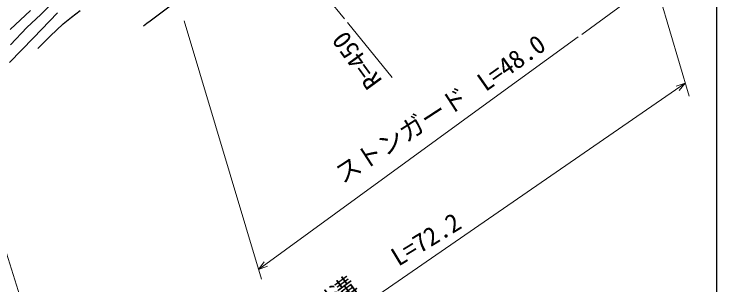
# Model space of a CAD drawing. Units: millimetres, scale not verified. Extents: x 40000 to 680000, y 20000 to 380000.
# Drawn here: x 509592 to 579000, y 259478 to 286189 of the extents above; entities that cross this region are included whole.
import ezdxf
from ezdxf.enums import TextEntityAlignment as Align

# ---------------------------------------------------------------- set-up
doc = ezdxf.new("R2010")
doc.units = ezdxf.units.MM
doc.header["$LTSCALE"] = 1000
for name, color, linetype, lineweight in [('M-BGD', 7, 'Continuous', 25), ('M-STR-HTXT', 7, 'Continuous', 13), ('M-TTL-BAND', 7, 'Continuous', 25)]:
    doc.layers.add(name, color=color, linetype=linetype, lineweight=lineweight)
doc.styles.add('ＭＳ ゴシック', font='')
doc.styles.get('ＭＳ ゴシック').set_extended_font_data('MS Gothic')

msp = doc.modelspace()

# ---------------------------------------------------------------- linework, layer by layer
at = {"layer": 'M-BGD'}
for p, q in [((512233, 286147), (513585, 287493)), ((511224, 286550), (509213, 284660)), ((510847, 284853), (512233, 286147)), ((513883, 286312), (511519, 283832)), ((515259, 285900), (516118, 286542)), ((514443, 285215), (515259, 285900)), ((509251, 283168), (510847, 284853)), ((513162, 284019), (514443, 285215)), ((511925, 282781), (513162, 284019)), ((511519, 283832), (509144, 281402))]:
    msp.add_line(p, q, dxfattribs=at)
msp.add_lwpolyline([(533891, 302858), (533489, 301462), (533032, 300088), (532667, 299194), (532247, 298324), (531729, 297299), (531261, 296240), (531040, 295573), (530871, 294871), (530619, 293469), (530311, 292101), (530127, 291579), (529890, 291088), (529597, 290637), (529246, 290210), (528746, 289713), (528186, 289242), (525534, 287354), (523016, 285488), (522694, 285245), (522366, 284996)], dxfattribs=at)
at = {"layer": 'M-STR-HTXT'}
for p, q in [((519733, 313298), (542219, 285713)), ((576265, 278108), (566882, 309560)), ((565642, 284191), (572863, 289435)), ((526376, 285518), (534011, 260051)), ((542509, 285358), (546923, 279944)), ((556282, 277393), (565292, 283937)), ((506534, 231617), (575867, 279384)), ((574979, 279087), (575867, 279384)), ((575867, 279384), (575271, 278663)), ((533723, 261009), (556282, 277393)), ((506289, 270626), (515564, 241471)), ((533723, 261009), (534300, 261745)), ((534603, 261328), (533723, 261009))]:
    msp.add_line(p, q, dxfattribs=at)
at = {"layer": 'M-TTL-BAND'}
msp.add_line((579000, 20000), (579000, 370000), dxfattribs=at)

# ---------------------------------------------------------------- texts
at = {"layer": 'M-STR-HTXT', "style": 'ＭＳ ゴシック'}
for s, rotation, p in [('R=450', 126.1, (546452, 279951)), ('L=48.0', 35.1, (556470, 278031)), ('ストンガード', 33, (542329, 268949)), ('L=72.2', 31.3, (547821, 260787)), ('側溝', 36.4, (540000, 255576))]:
    msp.add_text(s, height=1833, rotation=rotation, dxfattribs=at).set_placement(p, align=Align.BOTTOM_LEFT)

doc.saveas('drawing.dxf')
